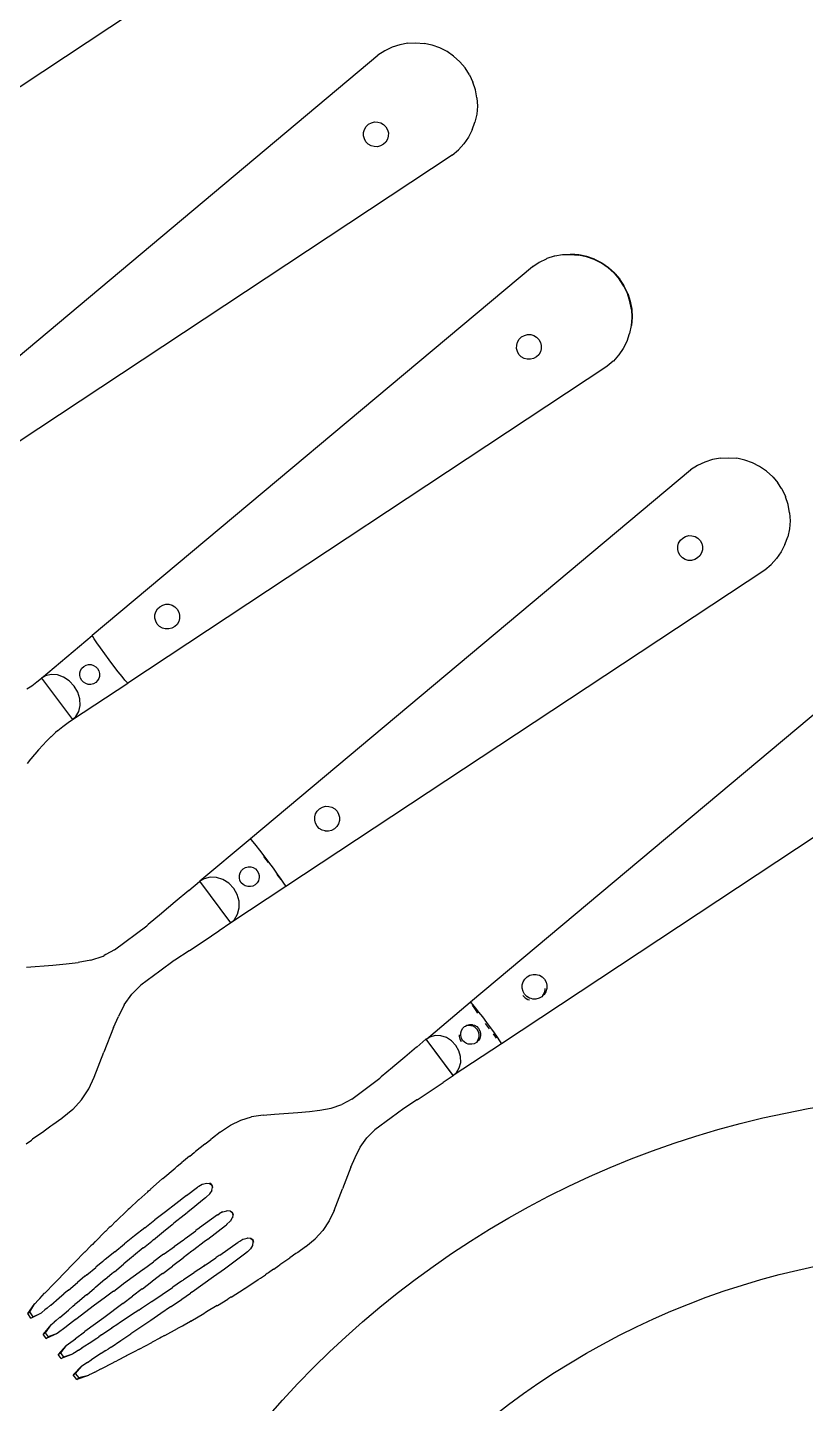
# Model space of a CAD drawing. Header units: metres. Extents: x 244.4 to 340.3, y -4.1 to 64.3.
# Drawn here: x 262.8794 to 262.9987, y 60.9732 to 61.184 of the extents above; entities that cross this region are included whole.
import ezdxf

# ---------------------------------------------------------------- set-up
doc = ezdxf.new("R2010")
doc.units = ezdxf.units.M
doc.layers.add('Edges', color=7, linetype='Continuous')

msp = doc.modelspace()

# ---------------------------------------------------------------- linework, layer by layer
at = {"layer": 'Edges'}
for p, q in [((262.91842, 61.20147), (262.85412, 61.15898)), ((262.93416, 61.18044), (262.93312, 61.17976)), ((262.93529, 61.18097), (262.93416, 61.18044)), ((262.93648, 61.18136), (262.93529, 61.18097)), ((262.93771, 61.18158), (262.93648, 61.18136)), ((262.93771, 61.18158), (262.93895, 61.18165)), ((262.93895, 61.18165), (262.9402, 61.18155)), ((262.94142, 61.18129), (262.9402, 61.18155)), ((262.94259, 61.18087), (262.94142, 61.18129)), ((262.94371, 61.1803), (262.94259, 61.18087)), ((262.94473, 61.1796), (262.94371, 61.1803)), ((262.85782, 61.11669), (262.93312, 61.17976)), ((262.94473, 61.1796), (262.94566, 61.17876)), ((262.94566, 61.17876), (262.94647, 61.17781)), ((262.94715, 61.17676), (262.94647, 61.17781)), ((262.94715, 61.17676), (262.94769, 61.17563)), ((262.94807, 61.17445), (262.94769, 61.17563)), ((262.9483, 61.17322), (262.94807, 61.17445)), ((262.94836, 61.17197), (262.94826, 61.17073)), ((262.9483, 61.17322), (262.94836, 61.17197)), ((262.93168, 61.16917), (262.93212, 61.16941)), ((262.93212, 61.16941), (262.9326, 61.16953)), ((262.9326, 61.16953), (262.9331, 61.16952)), ((262.9331, 61.16952), (262.93358, 61.16939)), ((262.93358, 61.16939), (262.934, 61.16913)), ((262.94758, 61.16833), (262.948, 61.16951)), ((262.94826, 61.17073), (262.948, 61.16951)), ((262.93093, 61.16791), (262.93107, 61.16839)), ((262.93093, 61.16741), (262.93093, 61.16791)), ((262.93105, 61.16693), (262.93093, 61.16741)), ((262.93107, 61.16839), (262.93132, 61.16882)), ((262.93132, 61.16882), (262.93168, 61.16917)), ((262.934, 61.16913), (262.93435, 61.16878)), ((262.93435, 61.16878), (262.93459, 61.16834)), ((262.93471, 61.16736), (262.93457, 61.16688)), ((262.93459, 61.16834), (262.93472, 61.16786)), ((262.93472, 61.16786), (262.93471, 61.16736)), ((262.94702, 61.16722), (262.94631, 61.16619)), ((262.94758, 61.16833), (262.94702, 61.16722)), ((262.93129, 61.16649), (262.93105, 61.16693)), ((262.93164, 61.16614), (262.93129, 61.16649)), ((262.93207, 61.16588), (262.93164, 61.16614)), ((262.93255, 61.16575), (262.93207, 61.16588)), ((262.93304, 61.16574), (262.93255, 61.16575)), ((262.93353, 61.16586), (262.93304, 61.16574)), ((262.93396, 61.16611), (262.93353, 61.16586)), ((262.93432, 61.16645), (262.93396, 61.16611)), ((262.93457, 61.16688), (262.93432, 61.16645)), ((262.94452, 61.16445), (262.94547, 61.16526)), ((262.94547, 61.16526), (262.94631, 61.16619)), ((262.94452, 61.16445), (262.86258, 61.11031)), ((262.9579, 61.14807), (262.95898, 61.14857)), ((262.95898, 61.14857), (262.95903, 61.14861)), ((262.96016, 61.14895), (262.95903, 61.14861)), ((262.96022, 61.14899), (262.96016, 61.14895)), ((262.96139, 61.14918), (262.96022, 61.14899)), ((262.96139, 61.14918), (262.96144, 61.14922)), ((262.96144, 61.14922), (262.96264, 61.14924)), ((262.96264, 61.14924), (262.96269, 61.14928)), ((262.96264, 61.14924), (262.96388, 61.14914)), ((262.96393, 61.14918), (262.96269, 61.14928)), ((262.9651, 61.14888), (262.96388, 61.14914)), ((262.96515, 61.14892), (262.96393, 61.14918)), ((262.96628, 61.14846), (262.9651, 61.14888)), ((262.96633, 61.1485), (262.96515, 61.14892)), ((262.96739, 61.14789), (262.96628, 61.14846)), ((262.96633, 61.1485), (262.96744, 61.14793)), ((262.9568, 61.14735), (262.88934, 61.09084)), ((262.95686, 61.14739), (262.9568, 61.14735)), ((262.95686, 61.14739), (262.95683, 61.14737)), ((262.95686, 61.14739), (262.95785, 61.14803)), ((262.95785, 61.14803), (262.9579, 61.14807)), ((262.96842, 61.14719), (262.96739, 61.14789)), ((262.96744, 61.14793), (262.96847, 61.14723)), ((262.96842, 61.14719), (262.96934, 61.14635)), ((262.96854, 61.14717), (262.96847, 61.14723)), ((262.9694, 61.14639), (262.96854, 61.14717)), ((262.96934, 61.14635), (262.97015, 61.1454)), ((262.9694, 61.14639), (262.96943, 61.14636)), ((262.96951, 61.14627), (262.96943, 61.14636)), ((262.96951, 61.14627), (262.97021, 61.14544)), ((262.97083, 61.14435), (262.97015, 61.1454)), ((262.9708, 61.14454), (262.97021, 61.14544)), ((262.97087, 61.14443), (262.9708, 61.14454)), ((262.97137, 61.14323), (262.97083, 61.14435)), ((262.97088, 61.14439), (262.97087, 61.14443)), ((262.97139, 61.14335), (262.97088, 61.14439)), ((262.97175, 61.14204), (262.97137, 61.14323)), ((262.97142, 61.14327), (262.97139, 61.14335)), ((262.97142, 61.14327), (262.97181, 61.14208)), ((262.97198, 61.14081), (262.97175, 61.14204)), ((262.97181, 61.14208), (262.97203, 61.14085)), ((262.97198, 61.14081), (262.97204, 61.13956)), ((262.97203, 61.14085), (262.9721, 61.1396)), ((262.97195, 61.13832), (262.97169, 61.1371)), ((262.97174, 61.13714), (262.972, 61.13836)), ((262.97204, 61.13956), (262.97195, 61.13832)), ((262.9721, 61.1396), (262.972, 61.13836)), ((262.95439, 61.13533), (262.95452, 61.13581)), ((262.95452, 61.13581), (262.95478, 61.13624)), ((262.95478, 61.13624), (262.95513, 61.13659)), ((262.95513, 61.13659), (262.95557, 61.13683)), ((262.95557, 61.13683), (262.95605, 61.13695)), ((262.95605, 61.13695), (262.95655, 61.13694)), ((262.95655, 61.13694), (262.95702, 61.1368)), ((262.95702, 61.1368), (262.95745, 61.13655)), ((262.95745, 61.13655), (262.95779, 61.13619)), ((262.95779, 61.13619), (262.95804, 61.13576)), ((262.95804, 61.13576), (262.95816, 61.13527)), ((262.97127, 61.13592), (262.97075, 61.13485)), ((262.97127, 61.13592), (262.97132, 61.13596)), ((262.97132, 61.13596), (262.97169, 61.1371)), ((262.97169, 61.1371), (262.97174, 61.13714)), ((262.95438, 61.13483), (262.95439, 61.13533)), ((262.9545, 61.13435), (262.95438, 61.13483)), ((262.95474, 61.13391), (262.9545, 61.13435)), ((262.95509, 61.13356), (262.95474, 61.13391)), ((262.95552, 61.1333), (262.95509, 61.13356)), ((262.95742, 61.13353), (262.95698, 61.13328)), ((262.95777, 61.13387), (262.95742, 61.13353)), ((262.95803, 61.1343), (262.95777, 61.13387)), ((262.95816, 61.13478), (262.95803, 61.1343)), ((262.95816, 61.13527), (262.95816, 61.13478)), ((262.96999, 61.13379), (262.96921, 61.1329)), ((262.97005, 61.13383), (262.96999, 61.13379)), ((262.9707, 61.13481), (262.97005, 61.13383)), ((262.97075, 61.13485), (262.9707, 61.13481)), ((262.96821, 61.13205), (262.89478, 61.08354)), ((262.956, 61.13317), (262.95552, 61.1333)), ((262.9565, 61.13316), (262.956, 61.13317)), ((262.95698, 61.13328), (262.9565, 61.13316)), ((262.96826, 61.13209), (262.96821, 61.13205)), ((262.96826, 61.13209), (262.96823, 61.13207)), ((262.96916, 61.13286), (262.96826, 61.13209)), ((262.96921, 61.1329), (262.96916, 61.13286)), ((262.98209, 61.11688), (262.98105, 61.11621)), ((262.98322, 61.11742), (262.98209, 61.11688)), ((262.98441, 61.1178), (262.98322, 61.11742)), ((262.98563, 61.11803), (262.98441, 61.1178)), ((262.98563, 61.11803), (262.98688, 61.11809)), ((262.98688, 61.11809), (262.98812, 61.118)), ((262.98934, 61.11773), (262.98812, 61.118)), ((262.99052, 61.11732), (262.98934, 61.11773)), ((262.99163, 61.11675), (262.99052, 61.11732)), ((262.99266, 61.11604), (262.99163, 61.11675)), ((262.98101, 61.11618), (262.91358, 61.05969)), ((262.98105, 61.11621), (262.98101, 61.11618)), ((262.99266, 61.11604), (262.99272, 61.11598)), ((262.99272, 61.11598), (262.99359, 61.1152)), ((262.99359, 61.1152), (262.99362, 61.11518)), ((262.99362, 61.11518), (262.9937, 61.11508)), ((262.9937, 61.11508), (262.9944, 61.11425)), ((262.99499, 61.11335), (262.9944, 61.11425)), ((262.99499, 61.11335), (262.99506, 61.11325)), ((262.99507, 61.11321), (262.99506, 61.11325)), ((262.99507, 61.11321), (262.99558, 61.11216)), ((262.99558, 61.11216), (262.99561, 61.11208)), ((262.996, 61.11089), (262.99561, 61.11208)), ((262.99622, 61.10966), (262.996, 61.11089)), ((262.99629, 61.10842), (262.99619, 61.10717)), ((262.99622, 61.10966), (262.99629, 61.10842)), ((262.98027, 61.10603), (262.98076, 61.10615)), ((262.98076, 61.10615), (262.98125, 61.10614)), ((262.98125, 61.10614), (262.98174, 61.10601)), ((262.99619, 61.10717), (262.99593, 61.10595)), ((262.97908, 61.10403), (262.97909, 61.10453)), ((262.97921, 61.10355), (262.97908, 61.10403)), ((262.97909, 61.10453), (262.97922, 61.10501)), ((262.97922, 61.10501), (262.97948, 61.10543)), ((262.97948, 61.10543), (262.97984, 61.10578)), ((262.97984, 61.10578), (262.98027, 61.10603)), ((262.98174, 61.10601), (262.98217, 61.10575)), ((262.98217, 61.10575), (262.98251, 61.1054)), ((262.98251, 61.1054), (262.98276, 61.10496)), ((262.98287, 61.10398), (262.98273, 61.1035)), ((262.98276, 61.10496), (262.98288, 61.10448)), ((262.98288, 61.10448), (262.98287, 61.10398)), ((262.99551, 61.10478), (262.99494, 61.10367)), ((262.99551, 61.10478), (262.99593, 61.10595)), ((262.97945, 61.10311), (262.97921, 61.10355)), ((262.9798, 61.10276), (262.97945, 61.10311)), ((262.98022, 61.1025), (262.9798, 61.10276)), ((262.9807, 61.10236), (262.98022, 61.1025)), ((262.9812, 61.10236), (262.9807, 61.10236)), ((262.98168, 61.10248), (262.9812, 61.10236)), ((262.98212, 61.10272), (262.98168, 61.10248)), ((262.98247, 61.10307), (262.98212, 61.10272)), ((262.98273, 61.1035), (262.98247, 61.10307)), ((262.9934, 61.10171), (262.99424, 61.10264)), ((262.99494, 61.10367), (262.99424, 61.10264)), ((262.99241, 61.10087), (262.91902, 61.05239)), ((262.99245, 61.1009), (262.99241, 61.10087)), ((262.99245, 61.1009), (262.9934, 61.10171)), ((262.8997, 61.09526), (262.90013, 61.09551)), ((262.90013, 61.09551), (262.90061, 61.09563)), ((262.90061, 61.09563), (262.90108, 61.09562)), ((262.90108, 61.09562), (262.90158, 61.09548)), ((262.89894, 61.09401), (262.89908, 61.09449)), ((262.89894, 61.09397), (262.89894, 61.09401)), ((262.89894, 61.09351), (262.89894, 61.09397)), ((262.89906, 61.09302), (262.89894, 61.09351)), ((262.89908, 61.09449), (262.89934, 61.09492)), ((262.89934, 61.09492), (262.8997, 61.09526)), ((262.90158, 61.09548), (262.90201, 61.09522)), ((262.90201, 61.09522), (262.90235, 61.09486)), ((262.90235, 61.09486), (262.9026, 61.09443)), ((262.90272, 61.09345), (262.90258, 61.09298)), ((262.9026, 61.09443), (262.90272, 61.09395)), ((262.90272, 61.09395), (262.90272, 61.09345)), ((262.8993, 61.09259), (262.89906, 61.09302)), ((262.89965, 61.09223), (262.8993, 61.09259)), ((262.90008, 61.09198), (262.89965, 61.09223)), ((262.90052, 61.09185), (262.90008, 61.09198)), ((262.90056, 61.09184), (262.90052, 61.09185)), ((262.90106, 61.09184), (262.90056, 61.09184)), ((262.90154, 61.09196), (262.90106, 61.09184)), ((262.90198, 61.0922), (262.90154, 61.09196)), ((262.90233, 61.09255), (262.90198, 61.0922)), ((262.90258, 61.09298), (262.90233, 61.09255)), ((262.88156, 61.08433), (262.88934, 61.09084)), ((262.8894, 61.09069), (262.88934, 61.09084)), ((262.88964, 61.09031), (262.8894, 61.09069)), ((262.89005, 61.08971), (262.88964, 61.09031)), ((262.89059, 61.08894), (262.89005, 61.08971)), ((262.89124, 61.08805), (262.89059, 61.08894)), ((262.89194, 61.0871), (262.89124, 61.08805)), ((262.89265, 61.08616), (262.89194, 61.0871)), ((262.88743, 61.08469), (262.88744, 61.08509)), ((262.88744, 61.08509), (262.88745, 61.08514)), ((262.88745, 61.08514), (262.88755, 61.08548)), ((262.88755, 61.08548), (262.88775, 61.08582)), ((262.88775, 61.08582), (262.88804, 61.0861)), ((262.88804, 61.0861), (262.88838, 61.08629)), ((262.88838, 61.08629), (262.88877, 61.08639)), ((262.88877, 61.08639), (262.88907, 61.08638)), ((262.88907, 61.08638), (262.88916, 61.08638)), ((262.88916, 61.08638), (262.88954, 61.08627)), ((262.88954, 61.08627), (262.88988, 61.08606)), ((262.88988, 61.08606), (262.89016, 61.08578)), ((262.89016, 61.08578), (262.89036, 61.08543)), ((262.89036, 61.08543), (262.89046, 61.08504)), ((262.89046, 61.08504), (262.89045, 61.08465)), ((262.89331, 61.08529), (262.89265, 61.08616)), ((262.8939, 61.08454), (262.89331, 61.08529)), ((262.87931, 61.08265), (262.88005, 61.08314)), ((262.88005, 61.08314), (262.88082, 61.08372)), ((262.88082, 61.08372), (262.88156, 61.08433)), ((262.88218, 61.08468), (262.88156, 61.08433)), ((262.88156, 61.08433), (262.88632, 61.07795)), ((262.88305, 61.08487), (262.88218, 61.08468)), ((262.88399, 61.0848), (262.88305, 61.08487)), ((262.88493, 61.08446), (262.88399, 61.0848)), ((262.88581, 61.08388), (262.88493, 61.08446)), ((262.88655, 61.08309), (262.88581, 61.08388)), ((262.88632, 61.07795), (262.89478, 61.08354)), ((262.8871, 61.08215), (262.88655, 61.08309)), ((262.88753, 61.08431), (262.88743, 61.08469)), ((262.88772, 61.08396), (262.88753, 61.08431)), ((262.888, 61.08367), (262.88772, 61.08396)), ((262.88834, 61.08347), (262.888, 61.08367)), ((262.88873, 61.08336), (262.88834, 61.08347)), ((262.88877, 61.08336), (262.88873, 61.08336)), ((262.88913, 61.08336), (262.88877, 61.08336)), ((262.88951, 61.08345), (262.88913, 61.08336)), ((262.88986, 61.08365), (262.88951, 61.08345)), ((262.89015, 61.08393), (262.88986, 61.08365)), ((262.89035, 61.08427), (262.89015, 61.08393)), ((262.89043, 61.08455), (262.89035, 61.08427)), ((262.89045, 61.08465), (262.89043, 61.08455)), ((262.89435, 61.08398), (262.8939, 61.08454)), ((262.89466, 61.08364), (262.89435, 61.08398)), ((262.89478, 61.08354), (262.89466, 61.08364)), ((263.00632, 61.08411), (262.94732, 61.03468)), ((262.88741, 61.08114), (262.8871, 61.08215)), ((262.88746, 61.08014), (262.88741, 61.08114)), ((262.88683, 61.07845), (262.88726, 61.07922)), ((262.88726, 61.07922), (262.88746, 61.08014)), ((262.88406, 61.07627), (262.88481, 61.0769)), ((262.88481, 61.0769), (262.88566, 61.07752)), ((262.88566, 61.07752), (262.88632, 61.07795)), ((262.88632, 61.07795), (262.88683, 61.07845)), ((262.88233, 61.07465), (262.88174, 61.07403)), ((262.88238, 61.07469), (262.88233, 61.07465)), ((262.88298, 61.0753), (262.88238, 61.07469)), ((262.88304, 61.07534), (262.88298, 61.0753)), ((262.88366, 61.07592), (262.88304, 61.07534)), ((262.88371, 61.07596), (262.88366, 61.07592)), ((262.88401, 61.07623), (262.88371, 61.07596)), ((262.88406, 61.07627), (262.88401, 61.07623)), ((262.88047, 61.07262), (262.87994, 61.07195)), ((262.88052, 61.07266), (262.88047, 61.07262)), ((262.88107, 61.07332), (262.88052, 61.07266)), ((262.88112, 61.07336), (262.88107, 61.07332)), ((262.88169, 61.07399), (262.88112, 61.07336)), ((262.88174, 61.07403), (262.88169, 61.07399)), ((262.87989, 61.07191), (262.87938, 61.07123)), ((262.87994, 61.07195), (262.87989, 61.07191)), ((263.0163, 61.07072), (262.95208, 61.0283)), ((262.92357, 61.06352), (262.92382, 61.06395)), ((262.92382, 61.06395), (262.92418, 61.0643)), ((262.92418, 61.0643), (262.92462, 61.06454)), ((262.92462, 61.06454), (262.9251, 61.06467)), ((262.9251, 61.06467), (262.92558, 61.06466)), ((262.92558, 61.06466), (262.92608, 61.06453)), ((262.92608, 61.06453), (262.92651, 61.06427)), ((262.92651, 61.06427), (262.92686, 61.06392)), ((262.92686, 61.06392), (262.9271, 61.06348)), ((262.92343, 61.06255), (262.92344, 61.06301)), ((262.92355, 61.06207), (262.92343, 61.06255)), ((262.92344, 61.06305), (262.92357, 61.06352)), ((262.92344, 61.06301), (262.92344, 61.06305)), ((262.9238, 61.06163), (262.92355, 61.06207)), ((262.92708, 61.06201), (262.92682, 61.06159)), ((262.92722, 61.0625), (262.92708, 61.06201)), ((262.9271, 61.06348), (262.92722, 61.063)), ((262.92722, 61.063), (262.92722, 61.0625)), ((262.91353, 61.05966), (262.90584, 61.0532)), ((262.91358, 61.05969), (262.91353, 61.05966)), ((262.91369, 61.05959), (262.91358, 61.05969)), ((262.91358, 61.05969), (262.91367, 61.05956)), ((262.92414, 61.06127), (262.9238, 61.06163)), ((262.92457, 61.06102), (262.92414, 61.06127)), ((262.92502, 61.06089), (262.92457, 61.06102)), ((262.92505, 61.06088), (262.92502, 61.06089)), ((262.92554, 61.06087), (262.92505, 61.06088)), ((262.92603, 61.06099), (262.92554, 61.06087)), ((262.92646, 61.06124), (262.92603, 61.06099)), ((262.92682, 61.06159), (262.92646, 61.06124)), ((262.91399, 61.05924), (262.91369, 61.05959)), ((262.91445, 61.05868), (262.91399, 61.05924)), ((262.91503, 61.05794), (262.91445, 61.05868)), ((262.9157, 61.05707), (262.91503, 61.05794)), ((262.91559, 61.05698), (262.91629, 61.05604)), ((262.91641, 61.05612), (262.9157, 61.05707)), ((262.91711, 61.05518), (262.91641, 61.05612)), ((262.90647, 61.05356), (262.90584, 61.0532)), ((262.90739, 61.0538), (262.90647, 61.05356)), ((262.90837, 61.05376), (262.90739, 61.0538)), ((262.90936, 61.05345), (262.90837, 61.05376)), ((262.91026, 61.05288), (262.90936, 61.05345)), ((262.91188, 61.0541), (262.9119, 61.05414)), ((262.91188, 61.0537), (262.91188, 61.0541)), ((262.91198, 61.05332), (262.91188, 61.0537)), ((262.9119, 61.05414), (262.91199, 61.05448)), ((262.91199, 61.05448), (262.91219, 61.05482)), ((262.91219, 61.05482), (262.91248, 61.0551)), ((262.91248, 61.0551), (262.91283, 61.0553)), ((262.91283, 61.0553), (262.91322, 61.05539)), ((262.91322, 61.05539), (262.91352, 61.05539)), ((262.91352, 61.05539), (262.91362, 61.05539)), ((262.91362, 61.05539), (262.914, 61.05528)), ((262.914, 61.05528), (262.91435, 61.05508)), ((262.91435, 61.05508), (262.91463, 61.0548)), ((262.91463, 61.0548), (262.91482, 61.05445)), ((262.91488, 61.05357), (262.9148, 61.05327)), ((262.91482, 61.05445), (262.91492, 61.05406)), ((262.91491, 61.05366), (262.91488, 61.05357)), ((262.91492, 61.05406), (262.91491, 61.05366)), ((262.91775, 61.05429), (262.91711, 61.05518)), ((262.91765, 61.05422), (262.91822, 61.05346)), ((262.9183, 61.05352), (262.91775, 61.05429)), ((262.91871, 61.05292), (262.9183, 61.05352)), ((262.90413, 61.05177), (262.90204, 61.05002)), ((262.90416, 61.05179), (262.90413, 61.05177)), ((262.90416, 61.05179), (262.90576, 61.05315)), ((262.9058, 61.05318), (262.90576, 61.05315)), ((262.9058, 61.05318), (262.90584, 61.0532)), ((262.91056, 61.0468), (262.9058, 61.05318)), ((262.91101, 61.0521), (262.91026, 61.05288)), ((262.91902, 61.05239), (262.91056, 61.0468)), ((262.91154, 61.05115), (262.91101, 61.0521)), ((262.91217, 61.05297), (262.91198, 61.05332)), ((262.91245, 61.05268), (262.91217, 61.05297)), ((262.91279, 61.05248), (262.91245, 61.05268)), ((262.91318, 61.05237), (262.91279, 61.05248)), ((262.91322, 61.05237), (262.91318, 61.05237)), ((262.91357, 61.05236), (262.91322, 61.05237)), ((262.91396, 61.05246), (262.91357, 61.05236)), ((262.9143, 61.05265), (262.91396, 61.05246)), ((262.91459, 61.05293), (262.9143, 61.05265)), ((262.9148, 61.05327), (262.91459, 61.05293)), ((262.91895, 61.05253), (262.91871, 61.05292)), ((262.91892, 61.05251), (262.91902, 61.05239)), ((262.91902, 61.05239), (262.91895, 61.05253)), ((262.90204, 61.05002), (262.89998, 61.0483)), ((262.91183, 61.05013), (262.91154, 61.05115)), ((262.91185, 61.0491), (262.91183, 61.05013)), ((262.89993, 61.04824), (262.89792, 61.04657)), ((262.89998, 61.0483), (262.89993, 61.04824)), ((262.91056, 61.0468), (262.91112, 61.04733)), ((262.91112, 61.04733), (262.9116, 61.04815)), ((262.9116, 61.04815), (262.91185, 61.0491)), ((262.89273, 61.04266), (262.89768, 61.04636)), ((262.89782, 61.04648), (262.89768, 61.04636)), ((262.89792, 61.04657), (262.89782, 61.04648)), ((262.90647, 61.04407), (262.90875, 61.04557)), ((262.90878, 61.0456), (262.90875, 61.04557)), ((262.91056, 61.0468), (262.90878, 61.0456)), ((262.90424, 61.04259), (262.90647, 61.04407)), ((262.88535, 61.04052), (262.88718, 61.04076)), ((262.88914, 61.0411), (262.88718, 61.04076)), ((262.88914, 61.0411), (262.89102, 61.04173)), ((262.89102, 61.04173), (262.89115, 61.0418)), ((262.89144, 61.04195), (262.89115, 61.0418)), ((262.89273, 61.04266), (262.89144, 61.04195)), ((262.90188, 61.04103), (262.89967, 61.03941)), ((262.90199, 61.0411), (262.90188, 61.04103)), ((262.90417, 61.04255), (262.90199, 61.0411)), ((262.90424, 61.04259), (262.90417, 61.04255)), ((262.87925, 61.04002), (262.88331, 61.04035)), ((262.88331, 61.04035), (262.88535, 61.04052)), ((262.89967, 61.03941), (262.8968, 61.03728)), ((262.95598, 61.03855), (262.95642, 61.0388)), ((262.95642, 61.0388), (262.9569, 61.03892)), ((262.9569, 61.03892), (262.9574, 61.03892)), ((262.9574, 61.03892), (262.9576, 61.03886)), ((262.9576, 61.03886), (262.95789, 61.03878)), ((262.95789, 61.03878), (262.95831, 61.03853)), ((262.89676, 61.03725), (262.89571, 61.03622)), ((262.89676, 61.03725), (262.8968, 61.03728)), ((262.95523, 61.03704), (262.95524, 61.0373)), ((262.95523, 61.03681), (262.95523, 61.03704)), ((262.95536, 61.03632), (262.95523, 61.03681)), ((262.95524, 61.0373), (262.95537, 61.03778)), ((262.95537, 61.03778), (262.95562, 61.03821)), ((262.95562, 61.03821), (262.95598, 61.03855)), ((262.95831, 61.03853), (262.95866, 61.03817)), ((262.95863, 61.03609), (262.95876, 61.03657)), ((262.95866, 61.03817), (262.95891, 61.03774)), ((262.95876, 61.03657), (262.95877, 61.03677)), ((262.95902, 61.03675), (262.95888, 61.03627)), ((262.95891, 61.03774), (262.95903, 61.03725)), ((262.95903, 61.03725), (262.95902, 61.03696)), ((262.95902, 61.03696), (262.95902, 61.03675)), ((262.89424, 61.03425), (262.89538, 61.03588)), ((262.89538, 61.03588), (262.89548, 61.03598)), ((262.89571, 61.03622), (262.89548, 61.03598)), ((262.94055, 61.02901), (262.94728, 61.03466)), ((262.94728, 61.03466), (262.94732, 61.03468)), ((262.94728, 61.03466), (262.94734, 61.03453)), ((262.94742, 61.0346), (262.94732, 61.03468)), ((262.94768, 61.0343), (262.94742, 61.0346)), ((262.95535, 61.0357), (262.95569, 61.03535)), ((262.9556, 61.03589), (262.95536, 61.03632)), ((262.95595, 61.03553), (262.9556, 61.03589)), ((262.95569, 61.03535), (262.95612, 61.03509)), ((262.95637, 61.03528), (262.95595, 61.03553)), ((262.95612, 61.03509), (262.95635, 61.03503)), ((262.9566, 61.03521), (262.95637, 61.03528)), ((262.95685, 61.03514), (262.9566, 61.03521)), ((262.95734, 61.03513), (262.95685, 61.03514)), ((262.95783, 61.03525), (262.95734, 61.03513)), ((262.95826, 61.03549), (262.95783, 61.03525)), ((262.95838, 61.03566), (262.95826, 61.03549)), ((262.95838, 61.03566), (262.95863, 61.03609)), ((262.95862, 61.03584), (262.95838, 61.03566)), ((262.95888, 61.03627), (262.95862, 61.03584)), ((262.8926, 61.03079), (262.89336, 61.03247)), ((262.89424, 61.03425), (262.89336, 61.03247)), ((262.94756, 61.03419), (262.94791, 61.03367)), ((262.94808, 61.0338), (262.94768, 61.0343)), ((262.94791, 61.03367), (262.94839, 61.033)), ((262.94859, 61.03315), (262.94808, 61.0338)), ((262.94918, 61.03239), (262.94859, 61.03315)), ((262.9498, 61.03157), (262.94918, 61.03239)), ((262.8926, 61.03079), (262.89112, 61.02698)), ((262.94581, 61.02994), (262.94592, 61.03033)), ((262.94592, 61.03033), (262.94612, 61.03067)), ((262.94612, 61.03067), (262.94641, 61.03095)), ((262.94641, 61.03095), (262.94655, 61.03098)), ((262.94655, 61.03098), (262.94676, 61.03114)), ((262.94693, 61.03108), (262.94655, 61.03098)), ((262.94676, 61.03114), (262.94715, 61.03124)), ((262.94733, 61.03107), (262.94693, 61.03108)), ((262.94715, 61.03124), (262.94755, 61.03124)), ((262.94742, 61.03105), (262.94733, 61.03107)), ((262.94771, 61.03096), (262.94742, 61.03105)), ((262.94755, 61.03124), (262.94764, 61.03121)), ((262.94764, 61.03121), (262.94793, 61.03113)), ((262.94805, 61.03076), (262.94771, 61.03096)), ((262.94793, 61.03113), (262.94828, 61.03093)), ((262.94833, 61.03047), (262.94805, 61.03076)), ((262.94828, 61.03093), (262.94856, 61.03064)), ((262.94852, 61.03012), (262.94833, 61.03047)), ((262.94856, 61.03064), (262.94875, 61.03029)), ((262.94875, 61.03029), (262.94885, 61.0299)), ((262.94956, 61.03139), (262.95018, 61.03057)), ((262.95041, 61.03074), (262.9498, 61.03157)), ((262.95097, 61.02996), (262.95041, 61.03074)), ((262.93908, 61.02778), (262.94048, 61.02897)), ((262.94052, 61.02899), (262.94048, 61.02897)), ((262.94048, 61.02897), (262.94464, 61.02338)), ((262.94048, 61.02897), (262.94054, 61.02897)), ((262.94052, 61.02899), (262.94055, 61.02901)), ((262.94054, 61.02897), (262.94052, 61.02899)), ((262.94467, 61.02343), (262.94054, 61.02897)), ((262.9411, 61.02932), (262.94055, 61.02901)), ((262.94191, 61.02953), (262.9411, 61.02932)), ((262.94277, 61.0295), (262.94191, 61.02953)), ((262.94363, 61.02923), (262.94277, 61.0295)), ((262.94441, 61.02873), (262.94363, 61.02923)), ((262.94507, 61.02804), (262.94441, 61.02873)), ((262.95204, 61.02827), (262.94468, 61.02341)), ((262.94554, 61.02722), (262.94507, 61.02804)), ((262.9456, 61.02964), (262.94559, 61.02939)), ((262.94559, 61.02939), (262.94569, 61.029)), ((262.94569, 61.029), (262.94589, 61.02865)), ((262.94581, 61.02981), (262.94581, 61.02994)), ((262.94581, 61.02955), (262.94581, 61.02981)), ((262.94591, 61.02916), (262.94581, 61.02955)), ((262.94611, 61.02881), (262.94591, 61.02916)), ((262.94638, 61.02853), (262.94611, 61.02881)), ((262.94672, 61.02832), (262.94638, 61.02853)), ((262.94697, 61.02825), (262.94672, 61.02832)), ((262.94711, 61.02821), (262.94697, 61.02825)), ((262.9475, 61.02821), (262.94711, 61.02821)), ((262.94789, 61.0283), (262.9475, 61.02821)), ((262.94823, 61.0285), (262.94789, 61.0283)), ((262.94831, 61.02862), (262.94823, 61.0285)), ((262.94831, 61.02862), (262.94851, 61.02896)), ((262.94852, 61.02878), (262.94831, 61.02862)), ((262.94851, 61.02896), (262.94862, 61.02934)), ((262.94862, 61.02974), (262.94852, 61.03012)), ((262.94873, 61.02912), (262.94852, 61.02878)), ((262.94862, 61.02944), (262.94862, 61.02974)), ((262.94862, 61.02934), (262.94862, 61.02944)), ((262.94884, 61.0295), (262.94873, 61.02912)), ((262.94885, 61.0299), (262.94884, 61.0296)), ((262.94884, 61.0296), (262.94884, 61.0295)), ((262.95077, 61.0298), (262.95127, 61.02916)), ((262.95145, 61.02928), (262.95097, 61.02996)), ((262.95181, 61.02876), (262.95145, 61.02928)), ((262.95202, 61.02842), (262.95181, 61.02876)), ((262.95194, 61.02836), (262.95204, 61.02827)), ((262.95208, 61.0283), (262.95202, 61.02842)), ((262.95208, 61.0283), (262.95204, 61.02827)), ((262.88965, 61.02319), (262.89112, 61.02698)), ((262.93723, 61.02622), (262.93543, 61.02472)), ((262.93906, 61.02776), (262.93723, 61.02622)), ((262.93908, 61.02778), (262.93906, 61.02776)), ((262.94579, 61.02632), (262.94554, 61.02722)), ((262.94581, 61.02542), (262.94579, 61.02632)), ((262.93538, 61.02467), (262.93362, 61.0232)), ((262.93543, 61.02472), (262.93538, 61.02467)), ((262.94468, 61.02341), (262.94517, 61.02388)), ((262.94517, 61.02388), (262.94559, 61.02459)), ((262.94559, 61.02459), (262.94581, 61.02542)), ((262.8888, 61.02136), (262.88965, 61.02319)), ((262.92911, 61.01981), (262.93341, 61.02302)), ((262.93353, 61.02312), (262.93341, 61.02302)), ((262.93362, 61.0232), (262.93353, 61.02312)), ((262.94111, 61.02102), (262.9431, 61.02233)), ((262.94312, 61.02235), (262.9431, 61.02233)), ((262.94464, 61.02338), (262.94312, 61.02235)), ((262.94467, 61.02343), (262.94464, 61.02338)), ((262.94464, 61.02338), (262.94468, 61.02341)), ((262.94468, 61.02341), (262.94467, 61.02343)), ((262.88634, 61.01821), (262.8877, 61.01971)), ((262.8877, 61.01971), (262.8888, 61.02136)), ((262.92911, 61.01981), (262.92758, 61.01897)), ((262.93909, 61.01969), (262.93718, 61.01842)), ((262.93915, 61.01972), (262.93909, 61.01969)), ((262.93915, 61.01972), (262.94111, 61.02102)), ((262.88634, 61.01821), (262.88472, 61.01687)), ((262.91729, 61.01748), (262.92083, 61.01776)), ((262.92083, 61.01776), (262.92262, 61.01791)), ((262.92262, 61.01791), (262.92422, 61.01812)), ((262.92422, 61.01812), (262.92593, 61.01842)), ((262.92593, 61.01842), (262.92758, 61.01897)), ((262.93708, 61.01836), (262.93515, 61.01694)), ((262.93718, 61.01842), (262.93708, 61.01836)), ((262.88299, 61.01564), (262.88194, 61.01489)), ((262.88329, 61.01585), (262.88299, 61.01564)), ((262.88467, 61.01684), (262.88329, 61.01585)), ((262.88467, 61.01684), (262.88472, 61.01687)), ((262.90897, 61.01478), (262.9105, 61.01581)), ((262.9105, 61.01581), (262.9121, 61.01657)), ((262.9121, 61.01657), (262.91376, 61.01708)), ((262.91551, 61.01734), (262.91376, 61.01708)), ((262.91551, 61.01734), (262.91729, 61.01748)), ((262.93515, 61.01694), (262.93264, 61.01508)), ((262.87919, 61.01298), (262.88, 61.01354)), ((262.88, 61.01354), (262.88017, 61.01366)), ((262.8819, 61.01486), (262.88017, 61.01366)), ((262.8819, 61.01486), (262.88194, 61.01489)), ((262.90662, 61.01295), (262.90751, 61.01364)), ((262.90776, 61.01384), (262.90751, 61.01364)), ((262.90894, 61.01476), (262.90776, 61.01384)), ((262.90894, 61.01476), (262.90897, 61.01478)), ((262.9304, 61.01243), (262.9314, 61.01385)), ((262.93264, 61.01508), (262.9314, 61.01385)), ((262.90428, 61.01107), (262.90497, 61.01163)), ((262.90497, 61.01163), (262.905, 61.01165)), ((262.905, 61.01165), (262.90515, 61.01177)), ((262.90659, 61.01292), (262.90515, 61.01177)), ((262.90659, 61.01292), (262.90662, 61.01295)), ((262.92963, 61.01087), (262.9304, 61.01243)), ((262.90014, 61.00763), (262.90204, 61.00925)), ((262.90204, 61.00925), (262.90236, 61.00951)), ((262.90236, 61.00951), (262.90306, 61.01009)), ((262.90332, 61.0103), (262.90306, 61.01009)), ((262.90424, 61.01105), (262.90332, 61.0103)), ((262.90424, 61.01105), (262.90428, 61.01107)), ((262.92897, 61.00939), (262.92767, 61.00606)), ((262.92897, 61.00939), (262.92963, 61.01087)), ((262.90007, 61.00758), (262.89828, 61.00601)), ((262.9001, 61.0076), (262.90007, 61.00758)), ((262.9001, 61.0076), (262.90014, 61.00763)), ((262.89648, 61.00439), (262.89784, 61.00561)), ((262.89784, 61.00561), (262.89798, 61.00574)), ((262.89798, 61.00574), (262.89825, 61.00598)), ((262.89828, 61.00601), (262.89825, 61.00598)), ((262.9038, 61.00503), (262.90216, 61.00378)), ((262.9038, 61.00503), (262.90545, 61.0063)), ((262.90567, 61.00642), (262.90545, 61.0063)), ((262.90618, 61.00673), (262.90567, 61.00642)), ((262.90618, 61.00673), (262.90621, 61.00676)), ((262.90621, 61.00676), (262.90682, 61.00692)), ((262.90684, 61.00484), (262.90667, 61.00467)), ((262.90682, 61.00692), (262.90685, 61.00695)), ((262.90684, 61.00484), (262.90728, 61.00525)), ((262.90685, 61.00695), (262.90731, 61.00688)), ((262.90732, 61.00527), (262.90728, 61.00525)), ((262.90731, 61.00688), (262.90735, 61.00691)), ((262.90731, 61.00688), (262.90763, 61.00666)), ((262.90765, 61.00581), (262.90732, 61.00527)), ((262.90767, 61.00669), (262.90735, 61.00691)), ((262.90763, 61.00666), (262.90775, 61.00629)), ((262.90765, 61.00581), (262.90768, 61.00584)), ((262.90767, 61.00669), (262.90779, 61.00632)), ((262.90768, 61.00584), (262.90775, 61.00629)), ((262.90779, 61.00632), (262.90775, 61.00629)), ((262.92639, 61.00275), (262.92767, 61.00606)), ((262.89471, 61.00276), (262.89467, 61.00273)), ((262.89485, 61.00289), (262.89471, 61.00276)), ((262.89503, 61.00305), (262.89485, 61.00289)), ((262.89644, 61.00436), (262.89503, 61.00305)), ((262.89648, 61.00439), (262.89644, 61.00436)), ((262.90216, 61.00378), (262.90055, 61.00254)), ((262.90504, 61.00336), (262.90397, 61.00251)), ((262.90623, 61.00432), (262.90504, 61.00336)), ((262.90667, 61.00467), (262.90623, 61.00432)), ((262.90996, 61.00271), (262.90999, 61.00274)), ((262.90999, 61.00274), (262.91045, 61.00268)), ((262.92639, 61.00275), (262.92564, 61.00115)), ((262.89296, 61.0011), (262.89216, 61.00031)), ((262.89296, 61.0011), (262.89299, 61.00112)), ((262.89467, 61.00273), (262.89299, 61.00112)), ((262.89738, 61.00008), (262.89895, 61.00131)), ((262.90055, 61.00254), (262.89895, 61.00131)), ((262.90158, 61.00059), (262.90173, 61.00071)), ((262.90173, 61.00071), (262.90181, 61.00077)), ((262.90181, 61.00077), (262.90184, 61.0008)), ((262.9034, 61.00205), (262.90184, 61.0008)), ((262.9034, 61.00205), (262.90343, 61.00207)), ((262.90343, 61.00207), (262.9039, 61.00245)), ((262.90397, 61.00251), (262.9039, 61.00245)), ((262.90855, 61.00207), (262.90579, 61.00006)), ((262.90855, 61.00207), (262.90858, 61.0021)), ((262.90858, 61.0021), (262.9088, 61.00222)), ((262.90931, 61.00252), (262.9088, 61.00222)), ((262.90931, 61.00252), (262.90935, 61.00255)), ((262.90935, 61.00255), (262.90996, 61.00271)), ((262.90998, 61.00063), (262.9098, 61.00046)), ((262.90998, 61.00063), (262.91042, 61.00104)), ((262.91045, 61.00107), (262.91042, 61.00104)), ((262.91045, 61.00268), (262.91048, 61.0027)), ((262.91045, 61.00268), (262.91077, 61.00246)), ((262.91078, 61.0016), (262.91045, 61.00107)), ((262.91048, 61.0027), (262.9108, 61.00248)), ((262.91077, 61.00246), (262.91089, 61.00209)), ((262.91082, 61.00163), (262.91078, 61.0016)), ((262.9108, 61.00248), (262.91092, 61.00211)), ((262.91089, 61.00209), (262.91082, 61.00163)), ((262.91092, 61.00211), (262.91089, 61.00209)), ((262.92564, 61.00115), (262.92467, 60.9997)), ((262.89133, 60.99951), (262.88977, 60.99796)), ((262.89137, 60.99954), (262.89133, 60.99951)), ((262.89195, 61.00012), (262.89137, 60.99954)), ((262.89216, 61.00031), (262.89195, 61.00012)), ((262.89583, 60.99885), (262.89429, 60.99763)), ((262.89738, 61.00008), (262.89583, 60.99885)), ((262.89872, 60.99827), (262.90024, 60.9995)), ((262.90024, 60.9995), (262.90027, 60.99953)), ((262.90027, 60.99953), (262.90158, 61.00059)), ((262.90359, 60.99846), (262.9052, 60.99963)), ((262.9052, 60.99963), (262.90523, 60.99966)), ((262.90572, 61.00001), (262.90523, 60.99966)), ((262.90579, 61.00006), (262.90572, 61.00001)), ((262.90706, 60.99836), (262.90977, 61.00043)), ((262.90977, 61.00043), (262.9098, 61.00046)), ((262.91309, 60.99851), (262.91312, 60.99854)), ((262.91312, 60.99854), (262.91358, 60.99848)), ((262.92349, 60.99839), (262.92467, 60.9997)), ((262.88913, 60.99733), (262.8882, 60.99638)), ((262.88936, 60.99755), (262.88913, 60.99733)), ((262.88973, 60.99793), (262.88936, 60.99755)), ((262.88977, 60.99796), (262.88973, 60.99793)), ((262.89278, 60.99641), (262.89133, 60.99523)), ((262.89278, 60.99641), (262.89429, 60.99763)), ((262.89715, 60.997), (262.89567, 60.99579)), ((262.89719, 60.99703), (262.89715, 60.997)), ((262.89719, 60.99703), (262.89845, 60.99805)), ((262.89845, 60.99805), (262.89864, 60.99821)), ((262.89864, 60.99821), (262.89868, 60.99825)), ((262.89872, 60.99827), (262.89868, 60.99825)), ((262.90036, 60.99609), (262.90193, 60.99724)), ((262.90193, 60.99724), (262.90196, 60.99727)), ((262.90196, 60.99727), (262.90332, 60.99826)), ((262.90462, 60.99651), (262.90329, 60.9955)), ((262.90332, 60.99826), (262.90347, 60.99837)), ((262.90347, 60.99837), (262.90355, 60.99843)), ((262.90355, 60.99843), (262.90359, 60.99846)), ((262.90477, 60.99663), (262.90462, 60.99651)), ((262.90486, 60.99669), (262.90477, 60.99663)), ((262.90486, 60.99669), (262.90489, 60.99671)), ((262.90647, 60.99792), (262.90489, 60.99671)), ((262.90647, 60.99792), (262.90651, 60.99795)), ((262.90698, 60.99831), (262.90651, 60.99795)), ((262.90706, 60.99836), (262.90698, 60.99831)), ((262.90888, 60.99592), (262.91172, 60.99789)), ((262.91193, 60.99801), (262.91172, 60.99789)), ((262.91244, 60.99832), (262.91193, 60.99801)), ((262.91248, 60.99835), (262.91244, 60.99832)), ((262.91248, 60.99835), (262.91309, 60.99851)), ((262.91311, 60.99643), (262.91293, 60.99626)), ((262.91311, 60.99643), (262.91355, 60.99684)), ((262.91358, 60.99687), (262.91355, 60.99684)), ((262.91358, 60.99848), (262.91362, 60.9985)), ((262.91358, 60.99848), (262.9139, 60.99826)), ((262.91391, 60.9974), (262.91358, 60.99687)), ((262.91362, 60.9985), (262.91393, 60.99828)), ((262.9139, 60.99826), (262.91402, 60.99789)), ((262.91395, 60.99743), (262.91391, 60.9974)), ((262.91393, 60.99828), (262.91406, 60.99791)), ((262.91395, 60.99743), (262.91402, 60.99789)), ((262.91406, 60.99791), (262.91402, 60.99789)), ((262.92203, 60.99719), (262.92082, 60.99633)), ((262.92203, 60.99719), (262.92207, 60.99722)), ((262.92207, 60.99722), (262.92349, 60.99839)), ((262.88637, 60.99452), (262.88511, 60.99322)), ((262.88661, 60.99477), (262.88637, 60.99452)), ((262.88661, 60.99477), (262.88664, 60.9948)), ((262.88816, 60.99635), (262.88664, 60.9948)), ((262.8882, 60.99638), (262.88816, 60.99635)), ((262.89093, 60.99491), (262.8899, 60.99406)), ((262.89118, 60.99511), (262.89093, 60.99491)), ((262.89133, 60.99523), (262.89118, 60.99511)), ((262.89273, 60.99336), (262.89414, 60.99453)), ((262.89414, 60.99453), (262.89418, 60.99456)), ((262.89537, 60.99554), (262.89418, 60.99456)), ((262.89559, 60.99572), (262.89537, 60.99554)), ((262.89559, 60.99572), (262.89564, 60.99576)), ((262.89564, 60.99576), (262.89567, 60.99579)), ((262.89719, 60.99377), (262.89873, 60.9949)), ((262.89873, 60.9949), (262.89876, 60.99493)), ((262.90007, 60.99588), (262.89876, 60.99493)), ((262.90027, 60.99603), (262.90007, 60.99588)), ((262.90027, 60.99603), (262.90032, 60.99607)), ((262.90032, 60.99607), (262.90036, 60.99609)), ((262.9017, 60.99429), (262.90325, 60.99547)), ((262.90325, 60.99547), (262.90329, 60.9955)), ((262.90659, 60.99434), (262.90651, 60.99429)), ((262.90663, 60.99437), (262.90659, 60.99434)), ((262.90663, 60.99437), (262.90827, 60.9955)), ((262.90827, 60.9955), (262.90831, 60.99553)), ((262.9088, 60.99587), (262.90831, 60.99553)), ((262.90888, 60.99592), (262.9088, 60.99587)), ((262.90959, 60.99382), (262.91125, 60.99503)), ((262.91125, 60.99503), (262.9129, 60.99623)), ((262.9129, 60.99623), (262.91293, 60.99626)), ((262.91718, 60.99377), (262.91794, 60.9943)), ((262.91794, 60.9943), (262.91809, 60.99441)), ((262.9196, 60.99546), (262.91809, 60.99441)), ((262.9196, 60.99546), (262.91964, 60.99548)), ((262.92055, 60.99614), (262.91964, 60.99548)), ((262.92082, 60.99633), (262.92055, 60.99614)), ((262.88507, 60.9932), (262.88393, 60.99201)), ((262.88511, 60.99322), (262.88507, 60.9932)), ((262.8882, 60.99266), (262.88708, 60.99172)), ((262.8882, 60.99266), (262.88844, 60.99286)), ((262.88848, 60.99289), (262.88844, 60.99286)), ((262.88848, 60.99289), (262.88986, 60.99403)), ((262.8899, 60.99406), (262.88986, 60.99403)), ((262.89233, 60.99304), (262.8913, 60.99218)), ((262.89257, 60.99324), (262.89233, 60.99304)), ((262.89269, 60.99334), (262.89257, 60.99324)), ((262.89273, 60.99336), (262.89269, 60.99334)), ((262.89559, 60.99259), (262.89412, 60.9915)), ((262.89559, 60.99259), (262.89563, 60.99262)), ((262.89563, 60.99262), (262.89709, 60.9937)), ((262.89709, 60.9937), (262.89715, 60.99374)), ((262.89715, 60.99374), (262.89719, 60.99377)), ((262.90009, 60.99307), (262.89856, 60.99192)), ((262.90009, 60.99307), (262.90013, 60.9931)), ((262.90013, 60.9931), (262.90141, 60.99407)), ((262.90141, 60.99407), (262.90161, 60.99422)), ((262.90161, 60.99422), (262.90166, 60.99426)), ((262.90166, 60.99426), (262.9017, 60.99429)), ((262.90493, 60.9932), (262.90332, 60.9921)), ((262.90493, 60.9932), (262.90497, 60.99323)), ((262.90636, 60.99418), (262.90497, 60.99323)), ((262.9063, 60.99146), (262.90793, 60.99263)), ((262.90651, 60.99429), (262.90636, 60.99418)), ((262.90793, 60.99263), (262.90959, 60.99382)), ((262.91479, 60.99215), (262.91513, 60.99238)), ((262.91513, 60.99238), (262.91588, 60.99288)), ((262.91615, 60.99307), (262.91588, 60.99288)), ((262.91633, 60.99319), (262.91615, 60.99307)), ((262.91714, 60.99374), (262.91633, 60.99319)), ((262.91714, 60.99374), (262.91718, 60.99377)), ((262.88355, 60.99162), (262.88207, 60.99008)), ((262.88358, 60.99165), (262.88355, 60.99162)), ((262.88366, 60.99173), (262.88358, 60.99165)), ((262.88393, 60.99201), (262.88366, 60.99173)), ((262.88527, 60.99021), (262.88498, 60.98996)), ((262.88569, 60.99056), (262.88527, 60.99021)), ((262.88569, 60.99056), (262.88708, 60.99172)), ((262.88848, 60.98983), (262.88934, 60.99055)), ((262.88934, 60.99055), (262.88961, 60.99077)), ((262.88961, 60.99077), (262.88985, 60.99097)), ((262.88985, 60.99097), (262.88988, 60.991)), ((262.89126, 60.99215), (262.88988, 60.991)), ((262.8926, 60.99037), (262.89116, 60.98931)), ((262.8913, 60.99218), (262.89126, 60.99215)), ((262.8926, 60.99037), (262.89263, 60.9904)), ((262.89263, 60.9904), (262.89409, 60.99148)), ((262.89409, 60.99148), (262.89412, 60.9915)), ((262.89698, 60.99072), (262.89552, 60.98963)), ((262.89698, 60.99072), (262.89702, 60.99075)), ((262.89702, 60.99075), (262.89847, 60.99185)), ((262.89847, 60.99185), (262.89853, 60.99189)), ((262.89853, 60.99189), (262.89856, 60.99192)), ((262.90007, 60.98989), (262.90165, 60.99096)), ((262.90165, 60.99096), (262.90169, 60.99099)), ((262.90303, 60.9919), (262.90169, 60.99099)), ((262.90324, 60.99204), (262.90303, 60.9919)), ((262.90305, 60.98916), (262.90438, 60.9901)), ((262.90324, 60.99204), (262.90328, 60.99208)), ((262.90328, 60.99208), (262.90332, 60.9921)), ((262.90458, 60.99024), (262.90438, 60.9901)), ((262.90458, 60.99024), (262.90467, 60.9903)), ((262.90467, 60.9903), (262.9063, 60.99146)), ((262.91061, 60.98947), (262.91263, 60.99074)), ((262.91266, 60.99076), (262.91263, 60.99074)), ((262.9127, 60.99079), (262.91266, 60.99076)), ((262.9127, 60.99079), (262.91479, 60.99215)), ((262.87944, 60.98695), (262.88052, 60.98848)), ((262.87976, 60.98719), (262.88052, 60.98848)), ((262.88052, 60.98848), (262.88056, 60.98851)), ((262.88056, 60.98851), (262.88099, 60.98897)), ((262.88099, 60.98897), (262.88129, 60.98927)), ((262.88129, 60.98927), (262.88203, 60.99005)), ((262.88207, 60.99008), (262.88203, 60.99005)), ((262.88292, 60.98822), (262.8824, 60.98777)), ((262.88292, 60.98822), (262.88296, 60.98825)), ((262.88296, 60.98825), (262.88428, 60.98937)), ((262.88428, 60.98937), (262.88432, 60.9894)), ((262.88432, 60.9894), (262.88498, 60.98996)), ((262.88572, 60.98752), (262.88638, 60.98808)), ((262.88638, 60.98808), (262.88668, 60.98832)), ((262.88706, 60.98864), (262.88668, 60.98832)), ((262.88969, 60.98822), (262.88681, 60.98606)), ((262.88709, 60.98867), (262.88706, 60.98864)), ((262.88845, 60.9898), (262.88709, 60.98867)), ((262.88848, 60.98983), (262.88845, 60.9898)), ((262.89116, 60.98931), (262.88969, 60.98822)), ((262.89404, 60.98851), (262.8911, 60.98632)), ((262.89404, 60.98851), (262.89549, 60.9896)), ((262.89549, 60.9896), (262.89552, 60.98963)), ((262.8969, 60.98776), (262.89843, 60.98878)), ((262.89843, 60.98878), (262.89846, 60.98881)), ((262.89846, 60.98881), (262.89974, 60.98967)), ((262.89974, 60.98967), (262.89998, 60.98983)), ((262.90135, 60.98798), (262.89984, 60.98694)), ((262.89998, 60.98983), (262.90003, 60.98987)), ((262.90007, 60.98989), (262.90003, 60.98987)), ((262.90135, 60.98798), (262.9014, 60.98801)), ((262.9014, 60.98801), (262.90144, 60.98804)), ((262.90144, 60.98804), (262.90301, 60.98913)), ((262.90301, 60.98913), (262.90305, 60.98916)), ((262.9085, 60.98818), (262.90685, 60.9872)), ((262.9085, 60.98818), (262.90854, 60.9882)), ((262.90854, 60.9882), (262.9101, 60.98916)), ((262.91026, 60.98926), (262.9101, 60.98916)), ((262.91057, 60.98945), (262.91026, 60.98926)), ((262.91061, 60.98947), (262.91057, 60.98945)), ((262.87944, 60.98695), (262.87976, 60.98719)), ((262.87994, 60.98622), (262.87944, 60.98695)), ((262.88026, 60.98647), (262.87976, 60.98719)), ((262.87994, 60.98622), (262.88157, 60.98707)), ((262.87994, 60.98622), (262.88026, 60.98647)), ((262.88026, 60.98647), (262.88157, 60.98707)), ((262.88157, 60.98707), (262.88161, 60.9871)), ((262.88208, 60.9875), (262.88161, 60.9871)), ((262.8824, 60.98777), (262.88208, 60.9875)), ((262.88379, 60.98591), (262.88347, 60.98564)), ((262.88431, 60.98635), (262.88379, 60.98591)), ((262.88435, 60.98637), (262.88431, 60.98635)), ((262.88435, 60.98637), (262.88568, 60.98749)), ((262.88677, 60.98603), (262.88538, 60.98499)), ((262.88568, 60.98749), (262.88572, 60.98752)), ((262.88677, 60.98603), (262.88681, 60.98606)), ((262.8911, 60.98632), (262.88821, 60.98418)), ((262.89532, 60.9867), (262.89382, 60.98571)), ((262.89536, 60.98673), (262.89532, 60.9867)), ((262.89648, 60.98747), (262.89536, 60.98673)), ((262.89648, 60.98747), (262.89674, 60.98765)), ((262.89674, 60.98765), (262.89687, 60.98774)), ((262.8983, 60.98588), (262.89676, 60.98485)), ((262.89687, 60.98774), (262.8969, 60.98776)), ((262.89984, 60.98694), (262.8983, 60.98588)), ((262.90442, 60.98579), (262.90644, 60.98695)), ((262.90644, 60.98695), (262.90647, 60.98698)), ((262.90664, 60.98707), (262.90647, 60.98698)), ((262.90685, 60.9872), (262.90664, 60.98707)), ((262.88296, 60.98521), (262.88181, 60.98377)), ((262.88181, 60.98377), (262.88213, 60.98401)), ((262.88228, 60.98314), (262.88181, 60.98377)), ((262.88296, 60.98521), (262.88213, 60.98401)), ((262.88213, 60.98401), (262.8826, 60.98339)), ((262.88394, 60.9839), (262.88228, 60.98314)), ((262.88394, 60.9839), (262.8826, 60.98339)), ((262.883, 60.98524), (262.88296, 60.98521)), ((262.883, 60.98524), (262.88347, 60.98564)), ((262.88394, 60.9839), (262.88397, 60.98393)), ((262.88397, 60.98393), (262.88535, 60.98496)), ((262.88535, 60.98496), (262.88538, 60.98499)), ((262.88678, 60.98312), (262.88817, 60.98415)), ((262.88817, 60.98415), (262.88821, 60.98418)), ((262.89227, 60.98468), (262.8908, 60.9837)), ((262.8923, 60.9847), (262.89227, 60.98468)), ((262.89323, 60.98532), (262.8923, 60.9847)), ((262.89352, 60.98551), (262.89323, 60.98532)), ((262.89379, 60.98568), (262.89352, 60.98551)), ((262.89372, 60.98282), (262.89524, 60.98383)), ((262.89382, 60.98571), (262.89379, 60.98568)), ((262.89676, 60.98485), (262.89524, 60.98383)), ((262.90046, 60.98361), (262.9024, 60.98466)), ((262.9024, 60.98466), (262.90244, 60.98469)), ((262.90244, 60.98469), (262.90316, 60.98509)), ((262.90316, 60.98509), (262.90341, 60.98523)), ((262.90341, 60.98523), (262.90438, 60.98577)), ((262.90442, 60.98579), (262.90438, 60.98577)), ((262.88228, 60.98314), (262.8826, 60.98339)), ((262.88532, 60.98204), (262.88413, 60.98066)), ((262.88532, 60.98204), (262.88445, 60.98091)), ((262.88532, 60.98204), (262.88536, 60.98207)), ((262.88536, 60.98207), (262.88674, 60.98309)), ((262.88674, 60.98309), (262.88678, 60.98312)), ((262.8872, 60.98133), (262.88777, 60.98171)), ((262.88777, 60.98171), (262.88781, 60.98173)), ((262.88781, 60.98173), (262.88926, 60.98269)), ((262.88926, 60.98269), (262.8893, 60.98271)), ((262.8893, 60.98271), (262.89002, 60.98319)), ((262.89002, 60.98319), (262.89034, 60.9834)), ((262.89076, 60.98368), (262.89034, 60.9834)), ((262.89076, 60.98368), (262.8908, 60.9837)), ((262.89221, 60.98182), (262.89175, 60.98152)), ((262.89221, 60.98182), (262.89372, 60.98282)), ((262.89651, 60.9815), (262.89846, 60.98253)), ((262.89846, 60.98253), (262.8985, 60.98256)), ((262.89968, 60.98318), (262.8985, 60.98256)), ((262.89995, 60.98334), (262.89968, 60.98318)), ((262.90043, 60.98358), (262.89995, 60.98334)), ((262.90043, 60.98358), (262.90046, 60.98361)), ((262.88413, 60.98066), (262.88445, 60.98091)), ((262.88459, 60.98004), (262.88413, 60.98066)), ((262.88445, 60.98091), (262.88491, 60.98029)), ((262.8863, 60.98073), (262.88459, 60.98004)), ((262.88459, 60.98004), (262.88491, 60.98029)), ((262.8863, 60.98073), (262.88491, 60.98029)), ((262.88634, 60.98076), (262.8863, 60.98073)), ((262.88685, 60.9811), (262.88634, 60.98076)), ((262.8872, 60.98133), (262.88685, 60.9811)), ((262.88859, 60.97946), (262.88917, 60.97984)), ((262.88921, 60.97986), (262.88917, 60.97984)), ((262.89066, 60.98081), (262.88921, 60.97986)), ((262.8907, 60.98084), (262.89066, 60.98081)), ((262.89143, 60.98131), (262.8907, 60.98084)), ((262.89143, 60.98131), (262.89175, 60.98152)), ((262.89275, 60.97953), (262.89309, 60.97972)), ((262.89456, 60.98047), (262.89309, 60.97972)), ((262.89459, 60.9805), (262.89456, 60.98047)), ((262.89459, 60.9805), (262.8962, 60.98133)), ((262.89651, 60.9815), (262.8962, 60.98133)), ((262.88769, 60.97887), (262.8864, 60.97755)), ((262.8864, 60.97755), (262.88673, 60.97779)), ((262.88697, 60.97685), (262.8864, 60.97755)), ((262.88769, 60.97887), (262.88673, 60.97779)), ((262.88673, 60.97779), (262.88729, 60.9771)), ((262.88874, 60.97746), (262.88697, 60.97685)), ((262.88874, 60.97746), (262.88729, 60.9771)), ((262.88769, 60.97887), (262.88772, 60.9789)), ((262.88859, 60.97946), (262.88772, 60.9789)), ((262.88877, 60.97749), (262.88874, 60.97746)), ((262.88934, 60.97777), (262.88877, 60.97749)), ((262.88971, 60.97797), (262.88934, 60.97777)), ((262.88971, 60.97797), (262.89067, 60.97846)), ((262.89067, 60.97846), (262.89071, 60.97848)), ((262.89071, 60.97848), (262.89261, 60.97946)), ((262.89261, 60.97946), (262.89265, 60.97949)), ((262.89265, 60.97949), (262.89275, 60.97953)), ((262.88697, 60.97685), (262.88729, 60.9771))]:
    msp.add_line(p, q, dxfattribs=at)
for radius in [0.14309, 0.11918]:
    msp.add_circle((263.02442, 60.87749), radius, dxfattribs=at)

doc.saveas('drawing.dxf')
